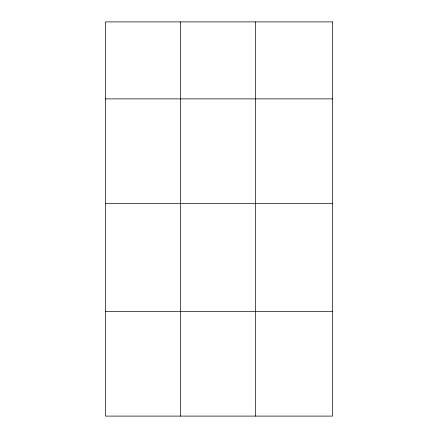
<?xml version="1.0" encoding="UTF-8"?>
<svg xmlns="http://www.w3.org/2000/svg" width="438" height="438" viewBox="0 0 438 438"><rect width="100%" height="100%" fill="white"/><g stroke="black" fill="none" stroke-linecap="round" stroke-linejoin="round"><path stroke-width="0.66" d="M105.427 98.884L332.573 98.884M105.427 203.566L332.573 203.566M105.427 311.418L332.573 311.418M255.343 21.9L255.343 416.1M180.385 21.9L180.385 416.1M332.573 21.9L105.427 21.9L105.427 416.1L332.573 416.1L332.573 21.9"/></g></svg>
